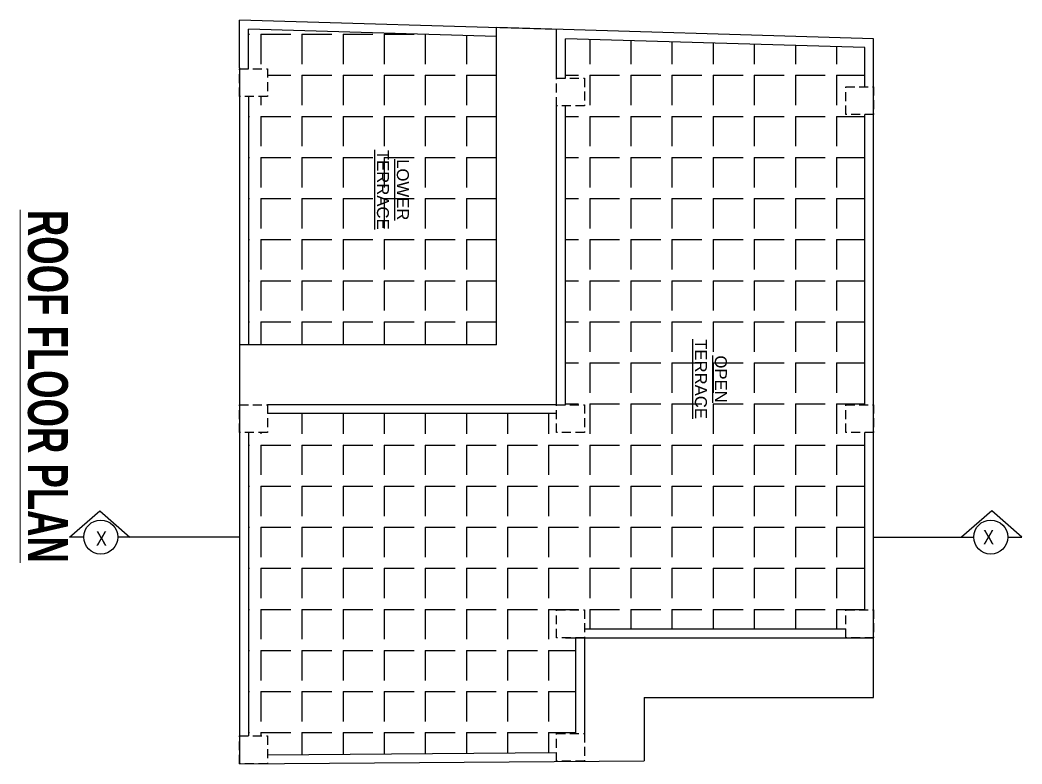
# Model space of a CAD drawing. Header units: inches. Extents: x -9985691 to 3643, y -3270716 to 4788.
# Drawn here: x -4966686 to -4966183, y -3263677 to -3263304 of the extents above; entities that cross this region are included whole.
import ezdxf

# ---------------------------------------------------------------- set-up
doc = ezdxf.new("R2010")
doc.units = ezdxf.units.IN
doc.header["$LTSCALE"] = 2
doc.header["$MEASUREMENT"] = 0
doc.linetypes.add('HIDDEN', pattern=[0.375, 0.25, -0.125])
doc.layers.get('0').update_dxf_attribs({"linetype": 'CONTINUOUS'})
doc.layers.add('A-Hatch', color=7, linetype='CONTINUOUS')
doc.layers.add('TEXT', color=181, linetype='CONTINUOUS', lineweight=25)
doc.layers.add('Text-100.w', color=254, linetype='CONTINUOUS', lineweight=9)
doc.styles.add('ARAIL', font='ARIALN.TTF')
doc.styles.add('Arial', font='arial.ttf', dxfattribs={"width": 0.8, "height": 12})
doc.styles.add('arial.', font='arial.ttf')
pattern_1 = [(270, (-1701586.237, -8236740.928), (20.625, -4e-15), [15, -5.625]), (360, (-1701586.237, -8236740.928), (5e-15, 20.625), [15, -5.625])]

msp = doc.modelspace()

# ---------------------------------------------------------------- hatches: boundary and pattern name
at = {"layer": 'A-Hatch', "ltscale": 0.5}
h = msp.add_hatch(dxfattribs=at)
h.set_pattern_fill('ANGLE', color=256, scale=75, angle=270)
h.set_pattern_definition(pattern_1)
h.paths.add_polyline_path([(-4966446.69, -3263312.13), (-4966571.19, -3263308.43), (-4966571.19, -3263328.22), (-4966561.69, -3263328.22), (-4966561.69, -3263342.22), (-4966571.19, -3263342.22), (-4966571.19, -3263466.9), (-4966446.69, -3263466.9)])
h.paths.add_polyline_path([(-4966509.54, -3263367.61), (-4966509.54, -3263410.66), (-4966487.07, -3263410.66), (-4966487.07, -3263367.61)], flags=24)
h = msp.add_hatch(dxfattribs=at)
h.set_pattern_fill('ANGLE', color=256, scale=75, angle=270)
h.set_pattern_definition(pattern_1)
h.paths.add_polyline_path([(-4966402.69, -3263510.9), (-4966416.69, -3263510.9), (-4966416.69, -3263501.4), (-4966561.69, -3263501.4), (-4966561.69, -3263510.9), (-4966571.19, -3263510.9), (-4966571.19, -3263663.15), (-4966561.69, -3263663.15), (-4966561.69, -3263672.65), (-4966416.69, -3263671.54), (-4966416.69, -3263661.93), (-4966407.19, -3263661.93), (-4966407.19, -3263613.9), (-4966416.69, -3263613.9), (-4966416.69, -3263599.9), (-4966402.69, -3263599.9), (-4966402.69, -3263609.4), (-4966271.57, -3263609.4), (-4966271.57, -3263599.9), (-4966262.07, -3263599.9), (-4966262.07, -3263510.9), (-4966271.57, -3263510.9), (-4966271.57, -3263496.9), (-4966262.07, -3263496.9), (-4966262.07, -3263351.26), (-4966271.57, -3263351.26), (-4966271.57, -3263337.26), (-4966262.07, -3263337.26), (-4966262.07, -3263317.62), (-4966412.19, -3263313.16), (-4966412.19, -3263332.95), (-4966402.69, -3263332.95), (-4966402.69, -3263346.95), (-4966412.19, -3263346.95), (-4966412.19, -3263496.9), (-4966402.69, -3263496.9)])
h.paths.add_polyline_path([(-4966350.03, -3263462.66), (-4966350.03, -3263505.71), (-4966327.56, -3263505.71), (-4966327.56, -3263462.66)], flags=24)

# ---------------------------------------------------------------- linework, layer by layer
at = {"ltscale": 0.5}
for p, q in [((-4966416.69, -3263308.52), (-4966575.69, -3263303.79)), ((-4966575.69, -3263327.8), (-4966575.69, -3263303.79)), ((-4966446.69, -3263312.13), (-4966571.19, -3263308.43)), ((-4966571.19, -3263328.22), (-4966571.19, -3263308.43)), ((-4966257.57, -3263313.25), (-4966446.69, -3263307.63)), ((-4966446.69, -3263466.9), (-4966446.69, -3263307.63)), ((-4966416.69, -3263332.95), (-4966416.69, -3263308.52)), ((-4966262.07, -3263317.62), (-4966412.19, -3263313.16)), ((-4966412.19, -3263332.95), (-4966412.19, -3263313.16)), ((-4966257.57, -3263337.26), (-4966257.57, -3263313.25)), ((-4966262.07, -3263337.26), (-4966262.07, -3263317.62)), ((-4966575.69, -3263327.8), (-4966575.69, -3263677.26)), ((-4966257.57, -3263643.9), (-4966257.57, -3263337.26)), ((-4966571.19, -3263342.22), (-4966571.19, -3263466.9)), ((-4966416.69, -3263496.9), (-4966416.69, -3263346.95)), ((-4966412.19, -3263496.9), (-4966412.19, -3263346.95)), ((-4966262.07, -3263496.9), (-4966262.07, -3263351.26)), ((-4966446.69, -3263466.9), (-4966575.69, -3263466.9)), ((-4966416.69, -3263496.9), (-4966561.69, -3263496.9)), ((-4966416.69, -3263501.4), (-4966561.69, -3263501.4)), ((-4966571.19, -3263510.9), (-4966571.19, -3263663.15)), ((-4966262.07, -3263599.9), (-4966262.07, -3263510.9)), ((-4966402.69, -3263609.4), (-4966271.57, -3263609.4)), ((-4966412.19, -3263613.9), (-4966257.57, -3263613.9)), ((-4966407.19, -3263613.9), (-4966407.19, -3263661.93)), ((-4966402.69, -3263613.9), (-4966402.69, -3263662.04)), ((-4966372.69, -3263643.9), (-4966372.69, -3263675.7)), ((-4966372.69, -3263643.9), (-4966257.57, -3263643.9)), ((-4966561.69, -3263672.65), (-4966416.69, -3263671.54)), ((-4966575.69, -3263677.26), (-4966372.69, -3263675.7))]:
    msp.add_line(p, q, dxfattribs=at)
at = {"linetype": 'HIDDEN', "ltscale": 9}
for points in [[(-4966561.69, -3263328.22), (-4966561.69, -3263342.22), (-4966575.69, -3263342.22), (-4966575.69, -3263328.22)], [(-4966402.69, -3263332.95), (-4966402.69, -3263346.95), (-4966416.69, -3263346.95), (-4966416.69, -3263332.95)], [(-4966257.57, -3263337.26), (-4966257.57, -3263351.26), (-4966271.57, -3263351.26), (-4966271.57, -3263337.26)], [(-4966561.69, -3263496.9), (-4966561.69, -3263510.9), (-4966575.69, -3263510.9), (-4966575.69, -3263496.9)], [(-4966402.69, -3263496.9), (-4966402.69, -3263510.9), (-4966416.69, -3263510.9), (-4966416.69, -3263496.9)], [(-4966257.57, -3263496.9), (-4966257.57, -3263510.9), (-4966271.57, -3263510.9), (-4966271.57, -3263496.9)], [(-4966402.69, -3263599.9), (-4966402.69, -3263613.9), (-4966416.69, -3263613.9), (-4966416.69, -3263599.9)], [(-4966257.57, -3263599.9), (-4966257.57, -3263613.9), (-4966271.57, -3263613.9), (-4966271.57, -3263599.9)], [(-4966561.69, -3263663.15), (-4966561.69, -3263677.15), (-4966575.69, -3263677.15), (-4966575.69, -3263663.15)], [(-4966402.69, -3263661.93), (-4966402.69, -3263675.93), (-4966416.69, -3263675.93), (-4966416.69, -3263661.93)]]:
    msp.add_lwpolyline(points, close=True, dxfattribs=at)
at = {"layer": 'TEXT'}
for points in [[(-4966653.8, -3263563.34), (-4966660.94, -3263563.34), (-4966645.8, -3263550.26), (-4966630.66, -3263563.34)], [(-4966190.31, -3263563.34), (-4966183.17, -3263563.34), (-4966198.31, -3263550.26), (-4966213.46, -3263563.34)], [(-4966575.69, -3263563.34), (-4966636.74, -3263563.34)], [(-4966257.57, -3263563.34), (-4966207.38, -3263563.34)]]:
    msp.add_lwpolyline(points, dxfattribs=at)
for centre in [(-4966645.27, -3263563.34), (-4966198.85, -3263563.34)]:
    msp.add_circle(centre, 8.53, dxfattribs=at)

# ---------------------------------------------------------------- texts
at = {"layer": 'TEXT', "lineweight": -2, "char_height": 6, "width": 127.5059, "attachment_point": 5, "rotation": 270, "style": 'arial.'}
for s, insert in [('{\\LLOWER\\PTERRACE}', (-4966498.76, -3263389.01)), ('{\\LOPEN\\PTERRACE}', (-4966339.25, -3263484.05))]:
    msp.add_mtext(s, dxfattribs=dict(at, insert=insert))
at = {"layer": 'TEXT', "char_height": 7.2, "style": 'ARAIL'}
for insert, attachment_point in [((-4966202.68, -3263559.84), 1), ((-4966642.18, -3263560.51), 3)]:
    msp.add_mtext_dynamic_manual_height_columns('X', width=125.4648, gutter_width=90, heights=[0], dxfattribs=dict(at, insert=insert, attachment_point=attachment_point))
at = {"layer": 'Text-100.w', "insert": (-4966661.75, -3263487.69), "char_height": 20, "width": 569.1024, "attachment_point": 2, "rotation": 270, "style": 'Arial'}
msp.add_mtext('\\A1;{\\fArial Narrow|b1|i0|c0|p34;\\LROOF FLOOR PLAN}', dxfattribs=at)

doc.saveas('drawing.dxf')
